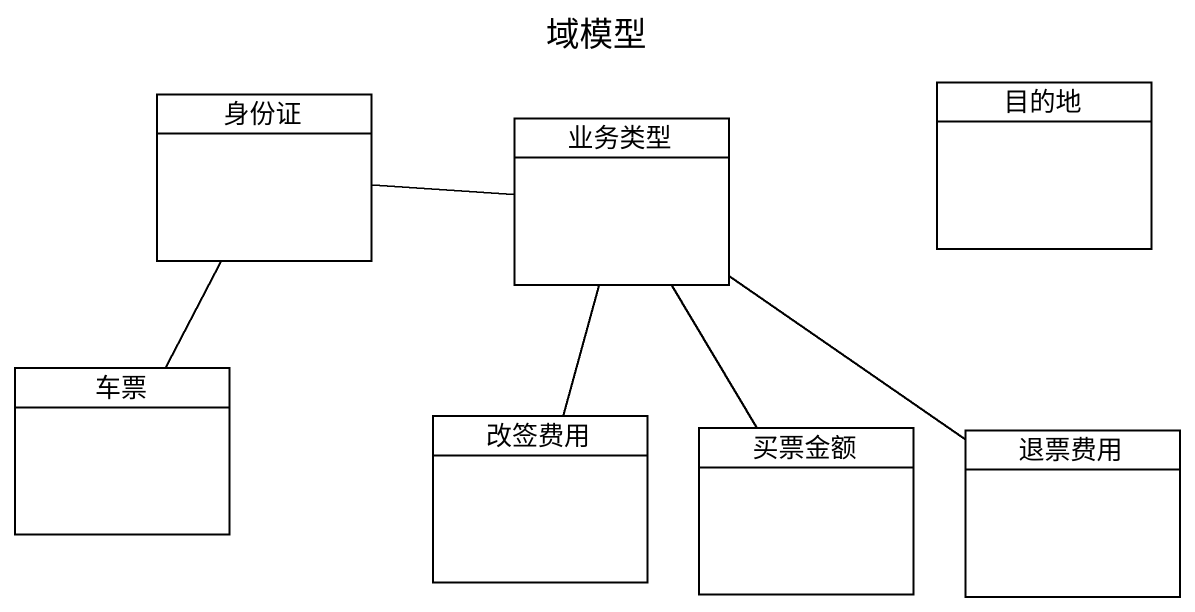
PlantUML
@startuml
title 域模型
hide circle
hide empty members
class 身份证
class 业务类型
class 目的地
class 车票
class 改签费用
class 买票金额
class 退票费用
身份证 -right- 业务类型
身份证 -- 车票
业务类型 -- 改签费用
业务类型 -- 买票金额
业务类型 -- 退票费用
@enduml
